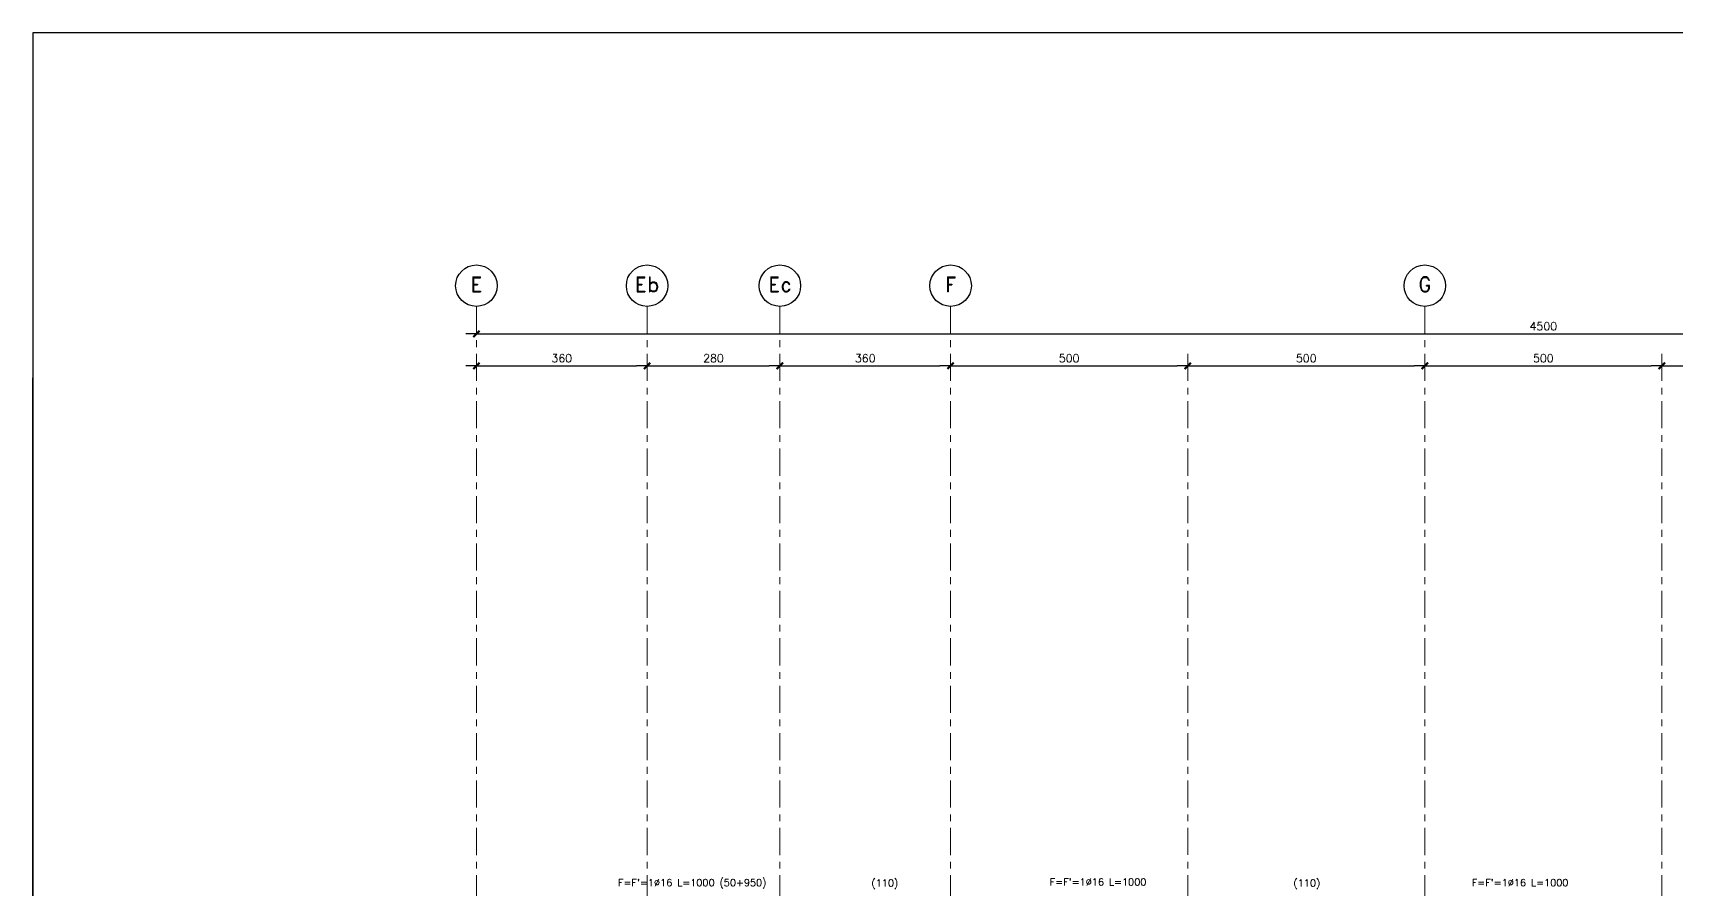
# Model space of a CAD drawing. Extents: x -4 to 6083, y -4 to 8618.
# Drawn here: x 0 to 3465, y 6811 to 8618 of the extents above; entities that cross this region are included whole.
import ezdxf
from ezdxf.enums import TextEntityAlignment as Align
from ezdxf.xclip import XClip

# ---------------------------------------------------------------- set-up
doc = ezdxf.new("R2010")
doc.units = 0
doc.header["$LTSCALE"] = 45
doc.header["$MEASUREMENT"] = 0
doc.header["$XCLIPFRAME"] = 0
doc.linetypes.add('2017_67-101$0$Grid Line', pattern=[2.2225, 1.27, -0.3175, 0.3175, -0.3175])
doc.layers.get('0').update_dxf_attribs({"linetype": 'CONTINUOUS'})
for name, color, linetype in [('2017_67-101$0$RLA-COTAS', 2, 'CONTINUOUS'), ('fe', 7, 'CONTINUOUS'), ('RLA-FORMATO', 7, 'CONTINUOUS'), ('TEXTOS-SM', 3, 'CONTINUOUS')]:
    doc.layers.add(name, color=color, linetype=linetype)
doc.layers.add('2017_67-101$0$RLE-EJE', color=3, linetype='CONTINUOUS', lineweight=25)
doc.layers.add('2017_67-101$0$RLE-EJES', color=1, linetype='2017_67-101$0$Grid Line', lineweight=9)
doc.styles.add('2017_67-101$0$ROMAND', font='romand', dxfattribs={"height": 31.5})
doc.styles.add('2017_67-101$0$ROMANS', font='ROMANS.shx', dxfattribs={"height": 16.875})
doc.styles.add('ROMANS0', font='romans.shx')
doc.dimstyles.new('2017_67-101$0$ING-75', dxfattribs={"dimscale": 75, "dimtxt": 0.27, "dimasz": 0.3, "dimexe": 0, "dimexo": 0, "dimgap": 0.1, "dimtad": 1, "dimdec": 1, "dimzin": 12, "dimdsep": 46, "dimtxsty": '2017_67-101$0$ROMANS', "dimblk": '2017_67-101$0$TICK1', "dimblk1": '2017_67-101$0$TICK1', "dimblk2": '2017_67-101$0$TICK1', "dimcen": 0.09, "dimclrd": 2, "dimclre": 1, "dimclrt": 3, "dimadec": 0, "dimazin": 0, "dimtfac": 1, "dimtdec": 0, "dimtix": 1, "dimtmove": 2, "dimatfit": 3, "dimldrblk": '2017_67-101$0$TICK1', "dimfxl": 0, "dimfxlon": 1, "dimtolj": 1, "dimtzin": 0, "dimarcsym": 0})

# ---------------------------------------------------------------- blocks, each defined once
blk = doc.blocks.new('2017_67-101$0$TICK1')
at = {"color": 2}
for points in [[(0, 0), (-1, 0)], [(0, 0), (1, 0)]]:
    blk.add_lwpolyline(points, dxfattribs=at)
at = {"color": 2, "const_width": 0.2}
blk.add_lwpolyline([(-0.3, -0.3), (0.3, 0.3)], dxfattribs=at)
blk = doc.blocks.new('*D64')
at = {"layer": '2017_67-101$0$RLA-COTAS', "color": 2, "lineweight": -2, "transparency": 16777216}
blk.add_line((1083.8, 4844.7), (5538.8, 4844.7), dxfattribs=at)
at = {"layer": '2017_67-101$0$RLA-COTAS', "color": 2, "lineweight": -2, "transparency": 16777216, "xscale": 22.5, "yscale": 22.5, "zscale": 22.5, "rotation": 180}
blk.add_blockref('2017_67-101$0$TICK1', (1061.3, 4844.7), dxfattribs=at)
at = {"layer": '2017_67-101$0$RLA-COTAS', "color": 2, "lineweight": -2, "transparency": 16777216, "xscale": 22.5, "yscale": 22.5, "zscale": 22.5}
blk.add_blockref('2017_67-101$0$TICK1', (5561.3, 4844.7), dxfattribs=at)
at = {"layer": '2017_67-101$0$RLA-COTAS', "color": 3, "transparency": 16777216, "insert": (3311.3, 4860.7), "char_height": 16.88, "attachment_point": 5, "style": '2017_67-101$0$ROMANS'}
blk.add_mtext('\\A1;4500', dxfattribs=at)
blk = doc.blocks.new('*D65')
at = {"layer": '2017_67-101$0$RLA-COTAS', "color": 2, "lineweight": -2, "transparency": 16777216}
blk.add_line((1083.8, 4777.2), (1398.8, 4777.2), dxfattribs=at)
at = {"layer": '2017_67-101$0$RLA-COTAS', "color": 2, "lineweight": -2, "transparency": 16777216, "xscale": 22.5, "yscale": 22.5, "zscale": 22.5, "rotation": 180}
blk.add_blockref('2017_67-101$0$TICK1', (1061.3, 4777.2), dxfattribs=at)
at = {"layer": '2017_67-101$0$RLA-COTAS', "color": 2, "lineweight": -2, "transparency": 16777216, "xscale": 22.5, "yscale": 22.5, "zscale": 22.5}
blk.add_blockref('2017_67-101$0$TICK1', (1421.3, 4777.2), dxfattribs=at)
at = {"layer": '2017_67-101$0$RLA-COTAS', "color": 3, "transparency": 16777216, "insert": (1241.3, 4793.2), "char_height": 16.88, "attachment_point": 5, "style": '2017_67-101$0$ROMANS'}
blk.add_mtext('\\A1;360', dxfattribs=at)
blk = doc.blocks.new('*D66')
at = {"layer": '2017_67-101$0$RLA-COTAS', "color": 2, "lineweight": -2, "transparency": 16777216}
blk.add_line((1443.8, 4777.2), (1678.8, 4777.2), dxfattribs=at)
at = {"layer": '2017_67-101$0$RLA-COTAS', "color": 2, "lineweight": -2, "transparency": 16777216, "xscale": 22.5, "yscale": 22.5, "zscale": 22.5, "rotation": 180}
blk.add_blockref('2017_67-101$0$TICK1', (1421.3, 4777.2), dxfattribs=at)
at = {"layer": '2017_67-101$0$RLA-COTAS', "color": 2, "lineweight": -2, "transparency": 16777216, "xscale": 22.5, "yscale": 22.5, "zscale": 22.5}
blk.add_blockref('2017_67-101$0$TICK1', (1701.3, 4777.2), dxfattribs=at)
at = {"layer": '2017_67-101$0$RLA-COTAS', "color": 3, "transparency": 16777216, "insert": (1561.3, 4793.2), "char_height": 16.88, "attachment_point": 5, "style": '2017_67-101$0$ROMANS'}
blk.add_mtext('\\A1;280', dxfattribs=at)
blk = doc.blocks.new('*D67')
at = {"layer": '2017_67-101$0$RLA-COTAS', "color": 2, "lineweight": -2, "transparency": 16777216}
blk.add_line((1723.8, 4777.2), (2038.8, 4777.2), dxfattribs=at)
at = {"layer": '2017_67-101$0$RLA-COTAS', "color": 2, "lineweight": -2, "transparency": 16777216, "xscale": 22.5, "yscale": 22.5, "zscale": 22.5, "rotation": 180}
blk.add_blockref('2017_67-101$0$TICK1', (1701.3, 4777.2), dxfattribs=at)
at = {"layer": '2017_67-101$0$RLA-COTAS', "color": 2, "lineweight": -2, "transparency": 16777216, "xscale": 22.5, "yscale": 22.5, "zscale": 22.5}
blk.add_blockref('2017_67-101$0$TICK1', (2061.3, 4777.2), dxfattribs=at)
at = {"layer": '2017_67-101$0$RLA-COTAS', "color": 3, "transparency": 16777216, "insert": (1881.3, 4793.2), "char_height": 16.88, "attachment_point": 5, "style": '2017_67-101$0$ROMANS'}
blk.add_mtext('\\A1;360', dxfattribs=at)
blk = doc.blocks.new('*D68')
at = {"layer": '2017_67-101$0$RLA-COTAS', "color": 2, "lineweight": -2, "transparency": 16777216}
blk.add_line((2083.8, 4777.2), (2538.8, 4777.2), dxfattribs=at)
at = {"layer": '2017_67-101$0$RLA-COTAS', "color": 2, "lineweight": -2, "transparency": 16777216, "xscale": 22.5, "yscale": 22.5, "zscale": 22.5, "rotation": 180}
blk.add_blockref('2017_67-101$0$TICK1', (2061.3, 4777.2), dxfattribs=at)
at = {"layer": '2017_67-101$0$RLA-COTAS', "color": 2, "lineweight": -2, "transparency": 16777216, "xscale": 22.5, "yscale": 22.5, "zscale": 22.5}
blk.add_blockref('2017_67-101$0$TICK1', (2561.3, 4777.2), dxfattribs=at)
at = {"layer": '2017_67-101$0$RLA-COTAS', "color": 3, "transparency": 16777216, "insert": (2311.3, 4793.2), "char_height": 16.88, "attachment_point": 5, "style": '2017_67-101$0$ROMANS'}
blk.add_mtext('\\A1;500', dxfattribs=at)
blk = doc.blocks.new('*D69')
at = {"layer": '2017_67-101$0$RLA-COTAS', "color": 2, "lineweight": -2, "transparency": 16777216}
blk.add_line((2583.8, 4777.2), (3038.8, 4777.2), dxfattribs=at)
at = {"layer": '2017_67-101$0$RLA-COTAS', "color": 2, "lineweight": -2, "transparency": 16777216, "xscale": 22.5, "yscale": 22.5, "zscale": 22.5, "rotation": 180}
blk.add_blockref('2017_67-101$0$TICK1', (2561.3, 4777.2), dxfattribs=at)
at = {"layer": '2017_67-101$0$RLA-COTAS', "color": 2, "lineweight": -2, "transparency": 16777216, "xscale": 22.5, "yscale": 22.5, "zscale": 22.5}
blk.add_blockref('2017_67-101$0$TICK1', (3061.3, 4777.2), dxfattribs=at)
at = {"layer": '2017_67-101$0$RLA-COTAS', "color": 3, "transparency": 16777216, "insert": (2811.3, 4793.2), "char_height": 16.88, "attachment_point": 5, "style": '2017_67-101$0$ROMANS'}
blk.add_mtext('\\A1;500', dxfattribs=at)
blk = doc.blocks.new('*D70')
at = {"layer": '2017_67-101$0$RLA-COTAS', "color": 2, "lineweight": -2, "transparency": 16777216}
blk.add_line((3083.8, 4777.2), (3538.8, 4777.2), dxfattribs=at)
at = {"layer": '2017_67-101$0$RLA-COTAS', "color": 2, "lineweight": -2, "transparency": 16777216, "xscale": 22.5, "yscale": 22.5, "zscale": 22.5, "rotation": 180}
blk.add_blockref('2017_67-101$0$TICK1', (3061.3, 4777.2), dxfattribs=at)
at = {"layer": '2017_67-101$0$RLA-COTAS', "color": 2, "lineweight": -2, "transparency": 16777216, "xscale": 22.5, "yscale": 22.5, "zscale": 22.5}
blk.add_blockref('2017_67-101$0$TICK1', (3561.3, 4777.2), dxfattribs=at)
at = {"layer": '2017_67-101$0$RLA-COTAS', "color": 3, "transparency": 16777216, "insert": (3311.3, 4793.2), "char_height": 16.88, "attachment_point": 5, "style": '2017_67-101$0$ROMANS'}
blk.add_mtext('\\A1;500', dxfattribs=at)
blk = doc.blocks.new('*D71')
at = {"layer": '2017_67-101$0$RLA-COTAS', "color": 2, "lineweight": -2, "transparency": 16777216}
blk.add_line((3583.8, 4777.2), (4038.8, 4777.2), dxfattribs=at)
at = {"layer": '2017_67-101$0$RLA-COTAS', "color": 2, "lineweight": -2, "transparency": 16777216, "xscale": 22.5, "yscale": 22.5, "zscale": 22.5, "rotation": 180}
blk.add_blockref('2017_67-101$0$TICK1', (3561.3, 4777.2), dxfattribs=at)
at = {"layer": '2017_67-101$0$RLA-COTAS', "color": 2, "lineweight": -2, "transparency": 16777216, "xscale": 22.5, "yscale": 22.5, "zscale": 22.5}
blk.add_blockref('2017_67-101$0$TICK1', (4061.3, 4777.2), dxfattribs=at)
at = {"layer": '2017_67-101$0$RLA-COTAS', "color": 3, "transparency": 16777216, "insert": (3811.3, 4793.2), "char_height": 16.88, "attachment_point": 5, "style": '2017_67-101$0$ROMANS'}
blk.add_mtext('\\A1;500', dxfattribs=at)
blk = doc.blocks.new('2017_67-101')
at = {"layer": '2017_67-101$0$RLE-EJE'}
for centre in [(1061.32, 4946.35), (1421.32, 4946.35), (1701.32, 4946.35), (2061.32, 4946.35), (3061.32, 4946.35)]:
    blk.add_circle(centre, 43.75, dxfattribs=at)
at = {"layer": '2017_67-101$0$RLE-EJES'}
for p, q in [((1061.32, 4902.6), (1061.32, 487.44)), ((1421.32, 4902.6), (1421.32, 2861.16)), ((1701.32, 4902.6), (1701.32, 2861.16)), ((2061.32, 4902.6), (2061.32, 487.44)), ((3061.32, 4902.6), (3061.32, 487.44)), ((2561.32, 4802.62), (2561.32, 583.7)), ((3561.32, 4802.62), (3561.32, 583.7))]:
    blk.add_line(p, q, dxfattribs=at)
at = {"layer": '2017_67-101$0$RLE-EJE', "color": 5, "char_height": 31.25, "width": 1, "attachment_point": 2, "line_spacing_factor": 0.941778, "style": '2017_67-101$0$ROMAND'}
for s, insert in [('E', (1061.33, 4964.67)), ('Eb', (1421.33, 4964.67)), ('Ec', (1701.33, 4964.67)), ('F', (2061.33, 4964.67)), ('G', (3061.33, 4964.67))]:
    blk.add_mtext(s, dxfattribs=dict(at, insert=insert))
at = {"layer": '2017_67-101$0$RLA-COTAS'}
for base, p1, p2, picture, middle in [((5561.32, 4844.74), (1061.32, 4852.24), (5561.32, 4852.24), '*D64', (3311.32, 4860.68)), ((1421.32, 4777.24), (1061.32, 4784.74), (1421.32, 4784.74), '*D65', (1241.32, 4793.18)), ((1701.32, 4777.24), (1421.32, 4784.74), (1701.32, 4784.74), '*D66', (1561.32, 4793.18)), ((2061.32, 4777.24), (1701.32, 4784.74), (2061.32, 4784.74), '*D67', (1881.32, 4793.18)), ((2561.32, 4777.24), (2061.32, 4784.74), (2561.32, 4784.74), '*D68', (2311.32, 4793.18)), ((3061.32, 4777.24), (2561.32, 4784.74), (3061.32, 4784.74), '*D69', (2811.32, 4793.18)), ((3561.32, 4777.24), (3061.32, 4784.74), (3561.32, 4784.74), '*D70', (3311.32, 4793.18)), ((4061.32, 4777.24), (3561.32, 4784.74), (4061.32, 4784.74), '*D71', (3811.32, 4793.18))]:
    dim = blk.add_linear_dim(base=base, p1=p1, p2=p2, dimstyle='2017_67-101$0$ING-75', override={"dimexe": 0, "dimexo": 0, "dimdec": 1, "dimfxl": 0, "dimfxlon": 1}, dxfattribs=at)
    dim.commit()
    dim.dimension.update_dxf_attribs({"geometry": picture, "text_midpoint": middle})

msp = doc.modelspace()

# ---------------------------------------------------------------- linework, layer by layer
at = {"layer": 'RLA-FORMATO', "color": 6, "linetype": 'Continuous'}
for p, q in [((0, 8617.5), (0, 0)), ((6082.5, 8617.5), (0, 8617.5)), ((0, 0), (0, 7890))]:
    msp.add_line(p, q, dxfattribs=at)

# ---------------------------------------------------------------- block references
at = {"layer": 'fe'}
ref = msp.add_blockref('2017_67-101', (-125.99, 3137.79), dxfattribs=at)
XClip(ref).set_block_clipping_path([(463.7436510171, 382.3966468898), (6063.513371113, 4992.3775595206)])

# ---------------------------------------------------------------- texts
at = {"layer": 'fe', "color": 9, "style": 'ROMANS0'}
for p in [(1796.55, 6816.34), (2686.55, 6816.34)]:
    msp.add_text('(110)', height=15, rotation=360, dxfattribs=at).set_placement(p, align=Align.CENTER)
at = {"layer": 'TEXTOS-SM', "style": 'ROMANS0'}
for s, p in [("F=F'=1%%C16 L=1000 (50+950)", (1390.46, 6817.47)), ("F=F'=1%%C16 L=1000", (2246.33, 6818.75)), ("F=F'=1%%C16 L=1000", (3136.33, 6817.47))]:
    msp.add_text(s, height=15, rotation=360, dxfattribs=at).set_placement(p, align=Align.CENTER)

doc.saveas('drawing.dxf')
